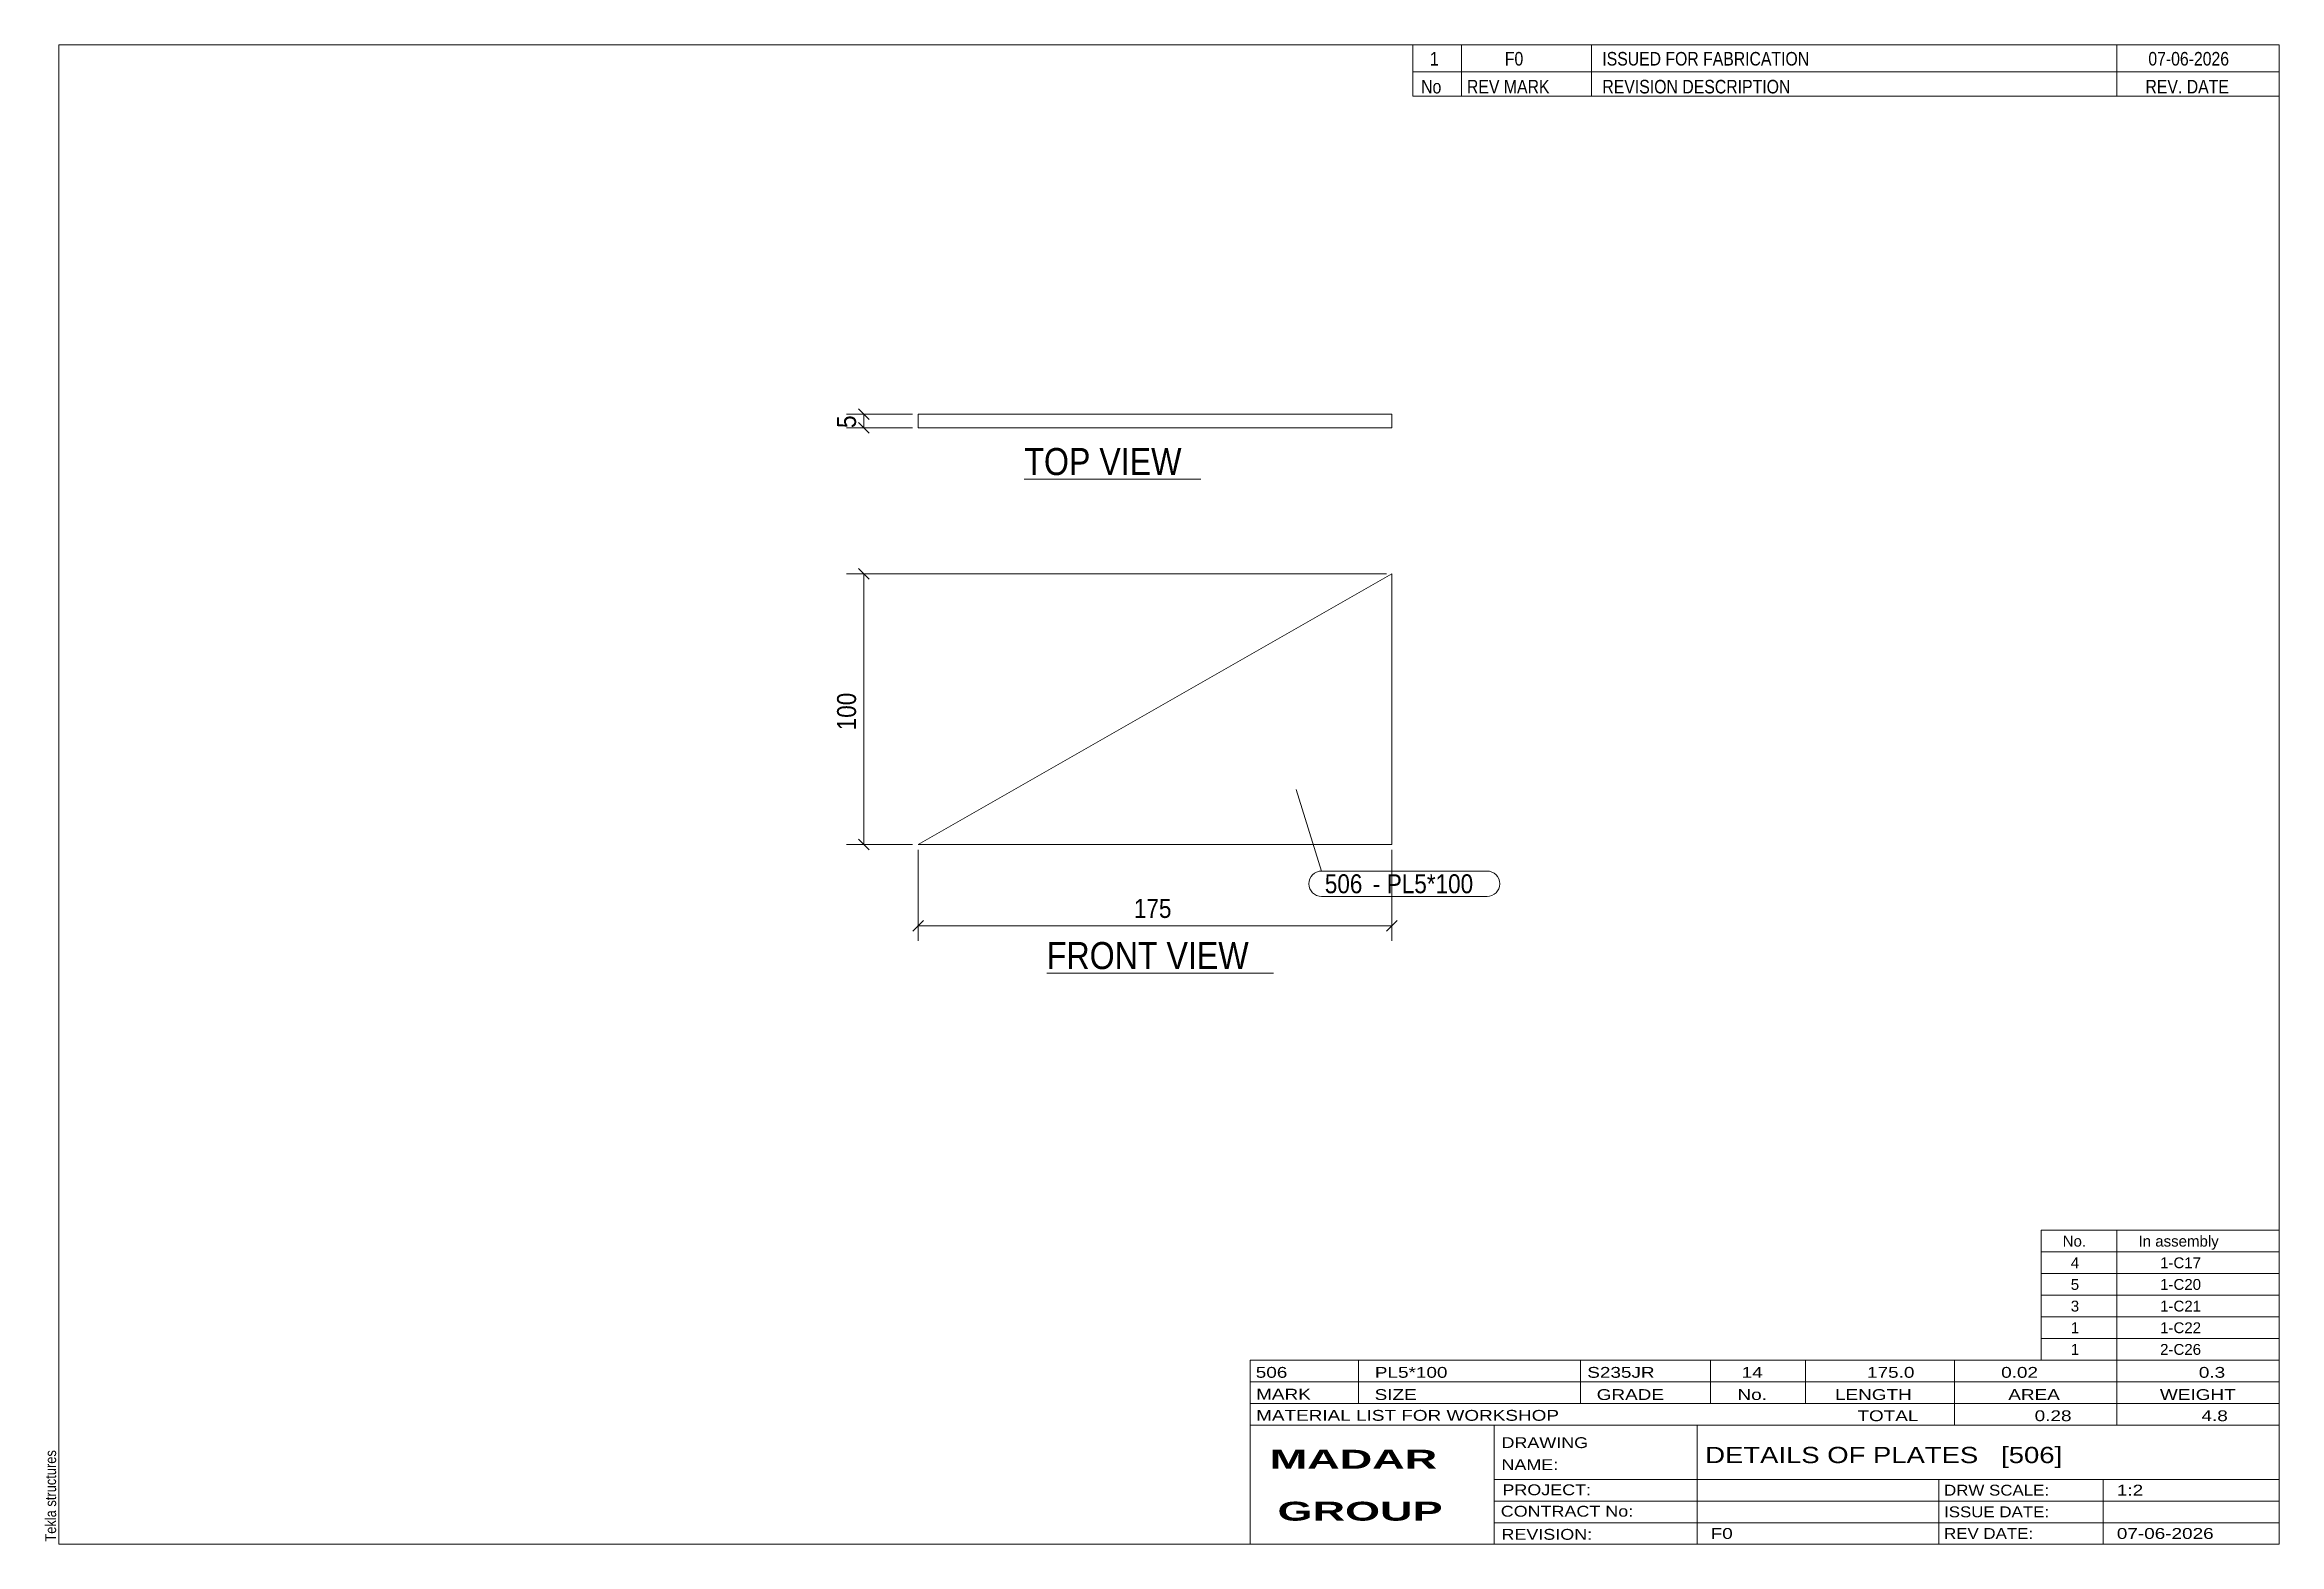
# Model space of a CAD drawing. Header units: millimetres. Extents: x 2 to 415, y 5 to 282.
import ezdxf

# ---------------------------------------------------------------- set-up
doc = ezdxf.new("R2010")
doc.units = ezdxf.units.MM
doc.linetypes.add('XKITLINE00', pattern=[0])
doc.linetypes.add('XKITLINE02', pattern=[4, 2, -2])
for name, color, linetype, lineweight in [('Dimensions', 7, 'Continuous', 0), ('DrawingSheet', 5, 'Continuous', 0), ('OtherObjectType', 7, 'Continuous', 0), ('Part', 2, 'Continuous', 0), ('PartMark', 7, 'Continuous', 0)]:
    doc.layers.add(name, color=color, linetype=linetype, lineweight=lineweight)
doc.styles.add('ARIAL', font='ARIAL.TTF')
doc.styles.add('ARIAL_BOLD', font='ARIALBD.TTF')
doc.styles.add('ARIAL_NARROW', font='ARIALN.TTF')

# ---------------------------------------------------------------- blocks, each defined once
blk = doc.blocks.new('*A1')
at = {"layer": 'Part', "color": 2, "linetype": 'XKITLINE00', "lineweight": 0}
for p, q in [((251.15, 184.25), (163.65, 134.25)), ((251.15, 134.25), (251.15, 184.25)), ((163.65, 134.25), (251.15, 134.25))]:
    blk.add_line(p, q, dxfattribs=at)
blk = doc.blocks.new('*A2')
at = {"layer": 'Part', "color": 2, "linetype": 'XKITLINE00', "lineweight": 0}
for p, q in [((163.65, 211.25), (163.65, 213.75)), ((163.65, 213.75), (251.15, 213.75)), ((251.15, 211.25), (163.65, 211.25)), ((251.15, 211.25), (251.15, 213.75))]:
    blk.add_line(p, q, dxfattribs=at)
at = {"layer": 'Part', "color": 7, "linetype": 'XKITLINE02', "lineweight": 0}
blk.add_line((251.15, 213.75), (251.15, 211.25), dxfattribs=at)
blk = doc.blocks.new('*A3')
at = {"layer": 'DrawingSheet', "color": 5, "linetype": 'XKITLINE00', "lineweight": 0}
for p, q in [((415, 282), (5, 282)), ((5, 282), (5, 5)), ((415, 5), (415, 282)), ((5, 5), (415, 5))]:
    blk.add_line(p, q, dxfattribs=at)
at = {"layer": 'DrawingSheet', "color": 5, "style": 'ARIAL', "width": 0.85}
blk.add_text('Tekla structures', height=2, rotation=90, dxfattribs=at).set_placement((4.5, 5.5))
blk = doc.blocks.new('*A4')
at = {"layer": 'OtherObjectType', "color": 7, "linetype": 'XKITLINE00', "lineweight": 0}
for p, q in [((371, 63), (415, 63)), ((371, 59), (371, 63)), ((385, 59), (385, 63)), ((415, 59), (415, 63)), ((371, 59), (415, 59)), ((371, 55), (371, 59)), ((385, 55), (385, 59)), ((415, 55), (415, 59)), ((371, 55), (415, 55)), ((371, 51), (371, 55)), ((385, 51), (385, 55)), ((415, 51), (415, 55)), ((371, 51), (415, 51)), ((371, 47), (371, 51)), ((385, 47), (385, 51)), ((415, 47), (415, 51)), ((371, 47), (415, 47)), ((371, 43), (371, 47)), ((385, 43), (385, 47)), ((415, 43), (415, 47)), ((371, 43), (415, 43)), ((371, 39), (371, 43)), ((385, 39), (385, 43)), ((415, 39), (415, 43)), ((371, 39), (415, 39))]:
    blk.add_line(p, q, dxfattribs=at)
at = {"layer": 'OtherObjectType', "color": 7, "style": 'ARIAL_NARROW', "width": 1.211571}
for s, p in [('No.', (375, 60)), ('In assembly', (389, 60)), ('4', (376.5, 56)), ('1-C17', (392.99, 56)), ('5', (376.5, 52)), ('1-C20', (392.99, 52)), ('3', (376.5, 48)), ('1-C21', (392.99, 48)), ('1', (376.5, 44)), ('1-C22', (392.99, 44)), ('1', (376.5, 40)), ('2-C26', (392.99, 40))]:
    blk.add_text(s, height=2, dxfattribs=at).set_placement(p)
blk = doc.blocks.new('*A5')
at = {"layer": 'OtherObjectType', "color": 7, "linetype": 'XKITLINE00', "lineweight": 0}
for p, q in [((255, 282), (415, 282)), ((415, 282), (255, 282)), ((255, 282), (255, 277)), ((264, 282), (264, 277)), ((288, 282), (288, 277)), ((385, 282), (385, 277)), ((415, 282), (415, 277)), ((255, 277), (415, 277)), ((255, 277), (255, 272.5)), ((255, 277), (415, 277)), ((264, 277), (264, 272.5)), ((288, 277), (288, 272.5)), ((385, 277), (385, 272.5)), ((415, 277), (415, 272.5)), ((415, 272.5), (255, 272.5))]:
    blk.add_line(p, q, dxfattribs=at)
at = {"layer": 'OtherObjectType', "color": 7, "style": 'ARIAL_NARROW'}
for s, width, p in [('1', 1.017001, (258.16, 278.15)), ('F0', 1.017001, (272, 278.15)), ('ISSUED FOR FABRICATION', 1.017001, (290, 278.15)), ('07-06-2026', 1.017001, (390.82, 278.15)), ('No', 1.02, (256.54, 273)), ('REV MARK', 1.02, (265, 273)), ('REVISION DESCRIPTION', 1.02, (290, 273)), ('REV. DATE', 1.02, (390.28, 273))]:
    blk.add_text(s, height=2.5, dxfattribs=dict(at, width=width)).set_placement(p)
blk = doc.blocks.new('*A6')
at = {"layer": 'OtherObjectType', "color": 7, "linetype": 'XKITLINE00', "lineweight": 0}
for p, q in [((225, 39), (415, 39)), ((225, 39), (225, 35)), ((225, 39), (415, 39)), ((245, 35), (245, 39)), ((286, 35), (286, 39)), ((310, 35), (310, 39)), ((327.5, 35), (327.5, 39)), ((355, 35), (355, 39)), ((385, 35), (385, 39)), ((415, 35), (415, 39)), ((225, 35), (415, 35)), ((225, 35), (225, 5)), ((225, 35), (415, 35)), ((245, 31), (245, 35)), ((286, 31), (286, 35)), ((310, 31), (310, 35)), ((327.5, 31), (327.5, 35)), ((355, 31), (355, 35)), ((385, 31), (385, 35)), ((415, 31), (415, 35)), ((225, 31), (415, 31)), ((355, 27), (355, 31)), ((385, 27), (385, 31)), ((415, 27), (415, 31)), ((225, 27), (415, 27)), ((270, 21), (270, 27)), ((307.5, 17), (307.5, 27)), ((415, 21), (415, 27)), ((270, 21), (270, 5)), ((415, 17), (415, 21)), ((270, 17), (415, 17)), ((307.5, 5), (307.5, 17)), ((352.16, 13), (352.16, 17)), ((382.5, 5), (382.5, 17)), ((415, 13), (415, 17)), ((270, 13), (415, 13)), ((352.16, 5), (352.16, 13)), ((415, 9), (415, 13)), ((270, 9), (415, 9)), ((415, 5), (415, 9)), ((225, 5), (415, 5)), ((262.5, 5), (415, 5))]:
    blk.add_line(p, q, dxfattribs=at)
at = {"layer": 'OtherObjectType', "color": 7, "style": 'ARIAL_NARROW'}
for s, height, width, p in [('506', 2, 1.525501, (226.01, 35.76)), ('PL5*100', 2, 1.525501, (248, 35.76)), ('S235JR', 2, 1.525501, (287.22, 35.76)), ('14', 2, 1.525501, (315.73, 35.76)), ('175.0', 2, 1.525501, (338.88, 35.76)), ('0.02', 2, 1.525501, (363.64, 35.76)), ('0.3', 2, 1.525501, (400.14, 35.76)), ('MARK', 2, 1.525501, (226.08, 31.73)), ('SIZE', 2, 1.525501, (247.96, 31.66)), ('GRADE', 2, 1.525501, (288.96, 31.66)), ('No.', 2, 1.525501, (314.96, 31.66)), ('LENGTH', 2, 1.525501, (332.96, 31.66)), ('AREA', 2, 1.525501, (364.96, 31.66)), ('WEIGHT', 2, 1.525501, (392.96, 31.66)), ('MATERIAL LIST FOR WORKSHOP', 2, 1.525501, (226.08, 27.82)), ('TOTAL', 2, 1.525501, (337.1, 27.75)), ('0.28', 2, 1.525501, (369.83, 27.75)), ('4.8', 2, 1.525501, (400.63, 27.75)), ('DRAWING', 2, 1.445, (271.38, 22.78)), ('NAME:', 2, 1.445, (271.38, 18.72)), ('DETAILS OF PLATES   [506]', 3, 1.474651, (309, 20)), ('PROJECT:', 2, 1.445, (271.55, 14.07)), ('DRW SCALE:', 2, 1.36, (353.1, 14)), ('1:2', 2, 1.525501, (385, 14)), ('CONTRACT No:', 2, 1.445, (271.25, 10.11)), ('ISSUE DATE:', 2, 1.36, (353.1, 10)), ('REVISION:', 2, 1.445, (271.38, 5.84)), ('F0', 2, 1.525501, (310, 6)), ('REV DATE:', 2, 1.36, (353.1, 6)), ('07-06-2026', 2, 1.525501, (385, 6))]:
    blk.add_text(s, height=height, dxfattribs=dict(at, width=width)).set_placement(p)
at = {"layer": 'OtherObjectType', "color": 1, "style": 'ARIAL_BOLD', "width": 1.7}
for s, p in [('MADAR ', (228.58, 18.97)), ('GROUP', (230.03, 9.37))]:
    blk.add_text(s, height=3.5, dxfattribs=at).set_placement(p)
blk = doc.blocks.new('*A7')
at = {"layer": 'Dimensions', "color": 7, "linetype": 'XKITLINE00', "lineweight": 0}
for p, q in [((163.65, 133.25), (163.65, 116.45)), ((251.15, 133.25), (251.15, 116.45)), ((164.64, 120.24), (162.66, 118.26)), ((252.14, 120.24), (250.16, 118.26)), ((163.65, 119.25), (251.15, 119.25))]:
    blk.add_line(p, q, dxfattribs=at)
at = {"layer": 'Dimensions', "color": 3}
for p in [(163.65, 119.25), (251.15, 119.25)]:
    blk.add_point(p, dxfattribs=at)
at = {"layer": 'Dimensions', "color": 3, "style": 'ARIAL', "width": 0.85}
blk.add_text('175', height=3.5, dxfattribs=at).set_placement((203.51, 120.7))
blk = doc.blocks.new('*A8')
at = {"layer": 'Dimensions', "color": 7, "linetype": 'XKITLINE00', "lineweight": 0}
for p, q in [((250.15, 184.25), (150.45, 184.25)), ((152.66, 185.24), (154.64, 183.26)), ((153.65, 134.25), (153.65, 184.25)), ((162.65, 134.25), (150.45, 134.25)), ((152.66, 135.24), (154.64, 133.26))]:
    blk.add_line(p, q, dxfattribs=at)
at = {"layer": 'Dimensions', "color": 3}
for p in [(153.65, 184.25), (153.65, 134.25)]:
    blk.add_point(p, dxfattribs=at)
at = {"layer": 'Dimensions', "color": 3, "style": 'ARIAL', "width": 0.85}
blk.add_text('100', height=3.5, rotation=90.0002, dxfattribs=at).set_placement((152.2, 155.36))
blk = doc.blocks.new('*A9')
at = {"layer": 'PartMark', "color": 7, "linetype": 'XKITLINE00', "lineweight": 0}
for p, q in [((233.5, 144.4), (238.16, 129.36)), ((238.16, 129.36), (268.71, 129.36)), ((238.16, 124.66), (268.71, 124.66))]:
    blk.add_line(p, q, dxfattribs=at)
for centre, start, end in [((238.16, 127.01), 90, 270), ((268.71, 127.01), 270, 90)]:
    blk.add_arc(centre, 2.35, start, end, dxfattribs=at)
at = {"layer": 'PartMark', "color": 1, "style": 'ARIAL', "width": 0.85}
blk.add_text('506', height=3.5, dxfattribs=at).set_placement((238.76, 125.26))
at = {"layer": 'PartMark', "color": 3, "style": 'ARIAL', "width": 0.85}
for s, p in [('PL5*100', (250.2, 125.26)), ('-', (247.6, 125.26))]:
    blk.add_text(s, height=3.5, dxfattribs=at).set_placement(p)
blk = doc.blocks.new('*A10')
at = {"layer": 'OtherObjectType', "color": 7, "linetype": 'XKITLINE00', "lineweight": 0}
blk.add_line((187.43, 110.5), (229.28, 110.5), dxfattribs=at)
at = {"layer": 'OtherObjectType', "color": 3, "style": 'ARIAL', "width": 0.85}
blk.add_text('FRONT VIEW', height=5, dxfattribs=at).set_placement((187.43, 111.25))
blk = doc.blocks.new('*A11')
at = {"layer": 'Dimensions', "color": 7, "linetype": 'XKITLINE00', "lineweight": 0}
for p, q in [((152.66, 214.74), (154.64, 212.76)), ((162.65, 213.75), (150.45, 213.75)), ((162.65, 211.25), (150.45, 211.25)), ((152.66, 212.24), (154.64, 210.26)), ((153.65, 211.25), (153.65, 213.75))]:
    blk.add_line(p, q, dxfattribs=at)
at = {"layer": 'Dimensions', "color": 3}
for p in [(153.65, 213.75), (153.65, 211.25)]:
    blk.add_point(p, dxfattribs=at)
at = {"layer": 'Dimensions', "color": 3, "style": 'ARIAL', "width": 0.85}
blk.add_text('5', height=3.5, rotation=90.0002, dxfattribs=at).set_placement((152.2, 211.2))
blk = doc.blocks.new('*A12')
at = {"layer": 'OtherObjectType', "color": 7, "linetype": 'XKITLINE00', "lineweight": 0}
blk.add_line((183.27, 201.75), (215.88, 201.75), dxfattribs=at)
at = {"layer": 'OtherObjectType', "color": 3, "style": 'ARIAL', "width": 0.85}
blk.add_text('TOP VIEW', height=5, dxfattribs=at).set_placement((183.27, 202.5))

msp = doc.modelspace()

# ---------------------------------------------------------------- block references
at = {"lineweight": 0}
for name in ['*A3', '*A5', '*A11', '*A2', '*A12', '*A8', '*A1', '*A9', '*A7', '*A10', '*A4', '*A6']:
    msp.add_blockref(name, (0, 0), dxfattribs=at)

doc.saveas('drawing.dxf')
